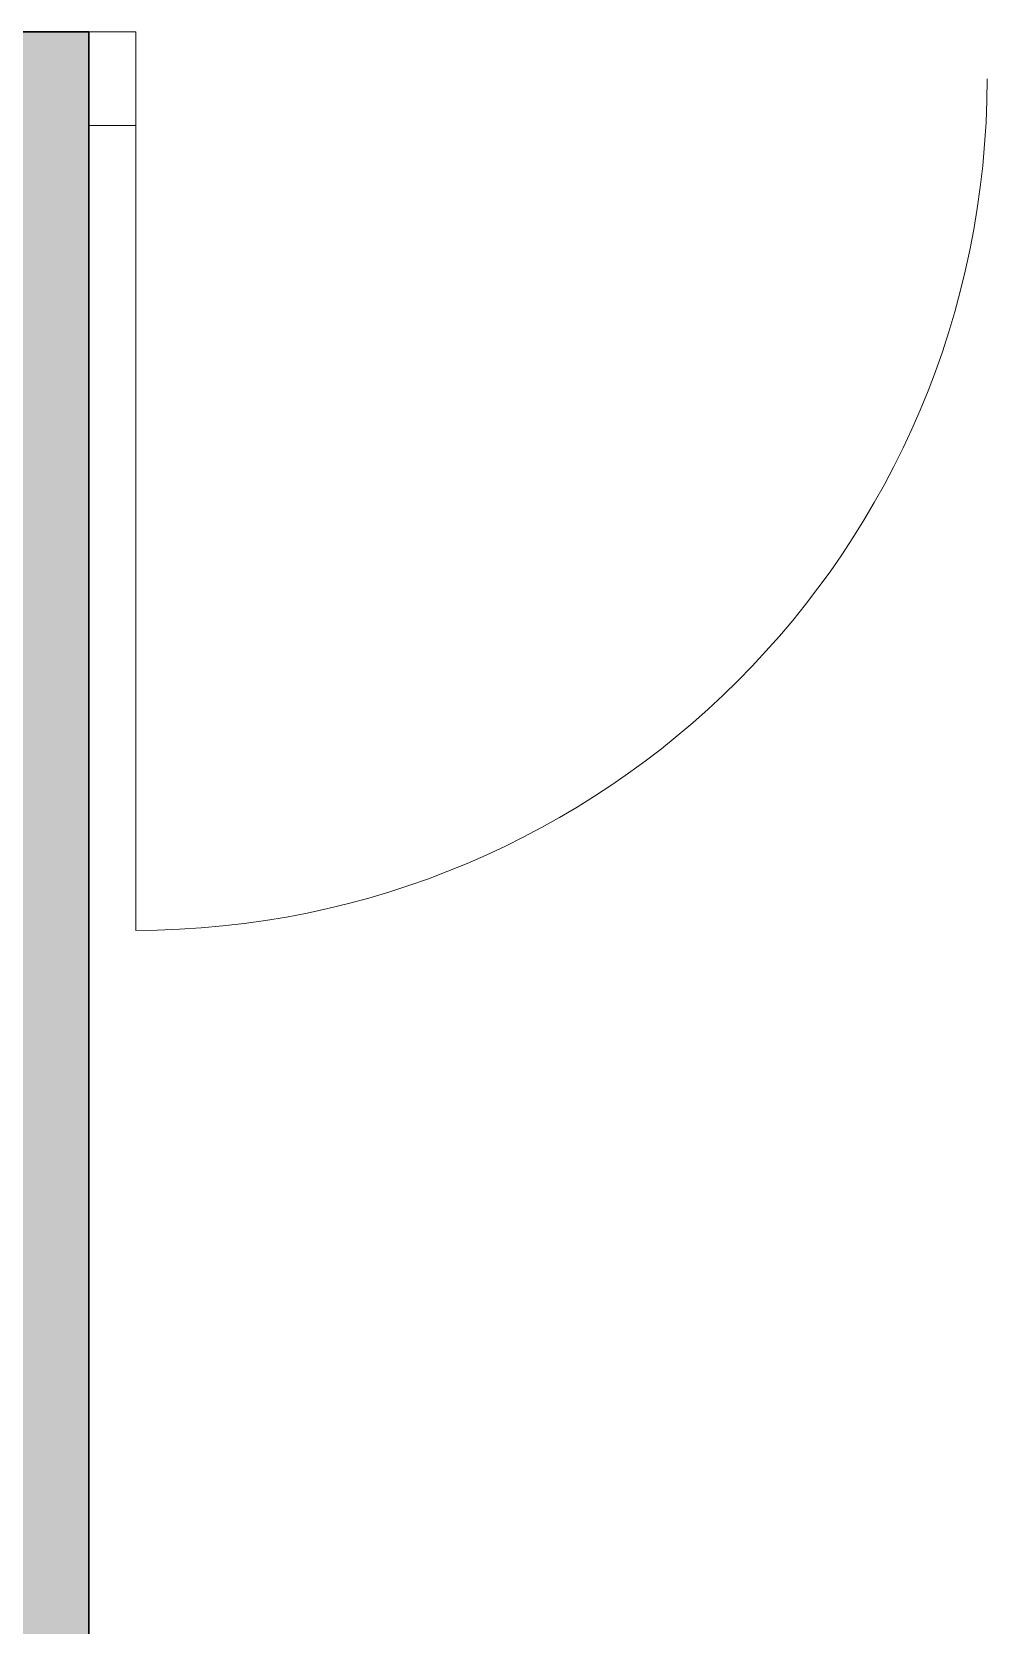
# Model space of a CAD drawing. Header units: millimetres. Extents: x 155927 to 326028, y -36033 to 97293.
# Drawn here: x 166390 to 167411, y 25203 to 26905 of the extents above; entities that cross this region are included whole.
import ezdxf

# ---------------------------------------------------------------- set-up
doc = ezdxf.new("R2010")
doc.units = ezdxf.units.MM
doc.header["$MEASUREMENT"] = 0
for name, color, linetype, lineweight in [('A-DOOR', 4, 'CONTINUOUS', 9), ('A-GLAZ-CWMG', 7, 'CONTINUOUS', 9), ('A-WALL', 7, 'CONTINUOUS', 9), ('A-WALL-PATT', 7, 'CONTINUOUS', 9)]:
    doc.layers.add(name, color=color, linetype=linetype, lineweight=lineweight)

msp = doc.modelspace()

# ---------------------------------------------------------------- hatches: boundary and pattern name
at = {"layer": 'A-WALL-PATT'}
msp.add_hatch(color=256, dxfattribs=at).paths.add_polyline_path([(166450.8, 24155.6), (166450.8, 26905.4), (166328.8, 26905.4), (166328.8, 24155.6)], flags=0)

# ---------------------------------------------------------------- linework, layer by layer
at = {"layer": 'A-DOOR', "lineweight": 20}
msp.add_line((166500.8, 26855.4), (166500.8, 25945.4), dxfattribs=at)
at = {"layer": 'A-DOOR'}
msp.add_arc((166500.8, 26855.4), 910, 270, 0, dxfattribs=at)
at = {"layer": 'A-GLAZ-CWMG', "lineweight": 20}
for p, q in [((166500.8, 26905.4), (166450.8, 26905.4)), ((166450.8, 26905.4), (166450.8, 26805.4)), ((166500.8, 26805.4), (166500.8, 26905.4)), ((166450.8, 26805.4), (166500.8, 26805.4))]:
    msp.add_line(p, q, dxfattribs=at)
at = {"layer": 'A-WALL', "lineweight": 30}
for p, q in [((166450.8, 26905.4), (166328.8, 26905.4)), ((166450.8, 24155.6), (166450.8, 26905.4))]:
    msp.add_line(p, q, dxfattribs=at)

doc.saveas('drawing.dxf')
